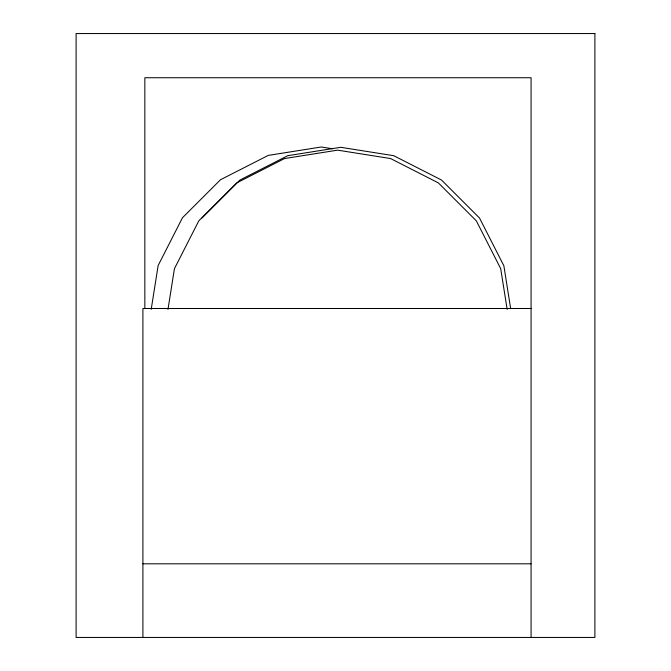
<?xml version="1.0" encoding="UTF-8"?>
<svg xmlns="http://www.w3.org/2000/svg" width="671" height="671" viewBox="0 0 671 671"><rect width="100%" height="100%" fill="white"/><g stroke="black" fill="none" stroke-linecap="round" stroke-linejoin="round"><path stroke-width="1.01" d="M151.201 309.348L158.146 265.515L182.512 217.698L220.465 179.753L268.283 155.387L321.292 146.991L332.506 148.769M167.968 309.457L174.426 268.685L198.792 220.868L236.746 182.915L284.563 158.549L337.572 150.153L390.581 158.549L438.398 182.915L476.351 220.868L500.709 268.685L507.167 309.457M201.963 218.008L239.908 180.063L287.725 155.697L340.734 147.301L393.743 155.697L441.56 180.063L479.513 218.008L503.879 265.825L510.656 308.643M531.071 308.492L142.906 308.492L142.906 637.45M142.906 563.808L531.071 563.808M531.071 637.45L531.071 77.735L144.844 77.735L144.844 308.492M594.892 33.55L76.108 33.55L76.108 637.45L594.892 637.45L594.892 33.55"/></g></svg>
